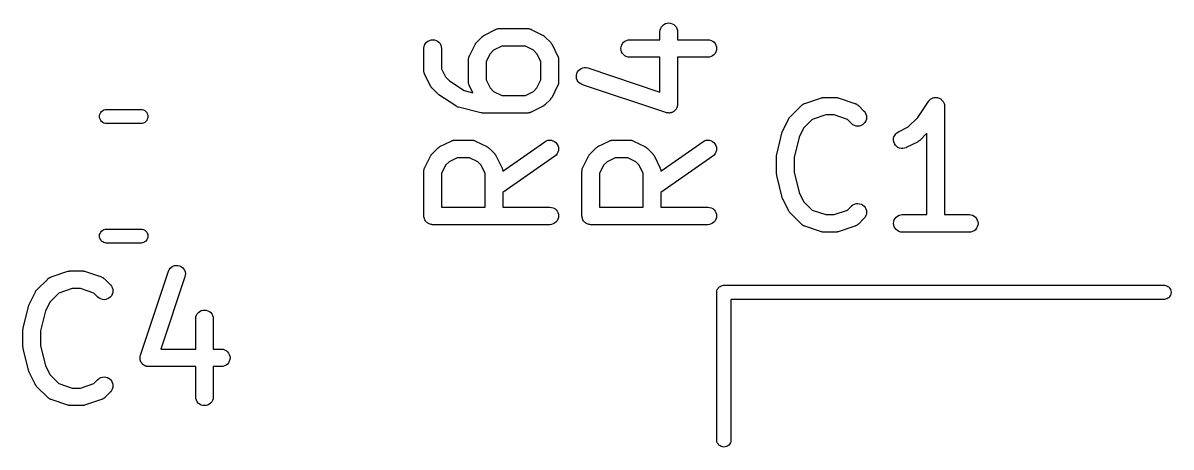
# Model space of a CAD drawing. Extents: x 116.8 to 159.2, y -137.5 to -92.6.
# Drawn here: x 116.75 to 126.56, y -118.71 to -115.09 of the extents above; entities that cross this region are included whole.
import ezdxf

# ---------------------------------------------------------------- set-up
doc = ezdxf.new("R2010")
doc.units = 0
doc.layers.add('BLACK', color=7, linetype='CONTINUOUS')

msp = doc.modelspace()

# ---------------------------------------------------------------- linework, layer by layer
at = {"layer": 'BLACK', "linetype": 'CONTINUOUS'}
for p, q in [((120.793, -115.146), (120.795, -115.145)), ((120.795, -115.145), (120.8, -115.143)), ((120.8, -115.143), (120.805, -115.142)), ((120.805, -115.142), (120.807, -115.141)), ((120.807, -115.141), (120.809, -115.141)), ((120.809, -115.141), (120.814, -115.14)), ((120.814, -115.14), (120.819, -115.139)), ((120.819, -115.139), (120.822, -115.139)), ((120.822, -115.139), (120.824, -115.139)), ((120.824, -115.139), (121.062, -115.139)), ((121.062, -115.139), (121.063, -115.139)), ((121.063, -115.139), (121.065, -115.14)), ((121.065, -115.14), (121.067, -115.139)), ((121.067, -115.139), (121.072, -115.14)), ((121.072, -115.14), (121.077, -115.141)), ((121.077, -115.141), (121.08, -115.142)), ((121.08, -115.142), (121.082, -115.142)), ((121.082, -115.142), (121.087, -115.144)), ((121.087, -115.144), (121.091, -115.145)), ((121.091, -115.145), (121.093, -115.146)), ((122.196, -115.151), (122.2, -115.137)), ((122.2, -115.137), (122.207, -115.124)), ((122.207, -115.124), (122.217, -115.113)), ((122.217, -115.113), (122.228, -115.104)), ((122.228, -115.104), (122.241, -115.097)), ((122.241, -115.097), (122.255, -115.093)), ((122.255, -115.093), (122.27, -115.092)), ((122.27, -115.092), (122.284, -115.093)), ((122.284, -115.093), (122.298, -115.098)), ((122.298, -115.098), (122.311, -115.104)), ((122.311, -115.104), (122.322, -115.114)), ((122.322, -115.114), (122.332, -115.125)), ((122.332, -115.125), (122.338, -115.138)), ((122.338, -115.138), (122.343, -115.152)), ((120.211, -115.247), (120.224, -115.24)), ((120.224, -115.24), (120.238, -115.236)), ((120.238, -115.236), (120.253, -115.235)), ((120.253, -115.235), (120.267, -115.236)), ((120.267, -115.236), (120.281, -115.24)), ((120.281, -115.24), (120.294, -115.247)), ((120.628, -115.256), (120.676, -115.209)), ((120.676, -115.208), (120.68, -115.206)), ((120.676, -115.209), (120.676, -115.208)), ((120.68, -115.206), (120.683, -115.203)), ((120.683, -115.203), (120.685, -115.201)), ((120.685, -115.201), (120.688, -115.199)), ((120.688, -115.199), (120.691, -115.197)), ((120.691, -115.197), (120.695, -115.195)), ((120.695, -115.195), (120.79, -115.147)), ((120.79, -115.147), (120.791, -115.147)), ((120.791, -115.147), (120.793, -115.146)), ((121.093, -115.146), (121.095, -115.147)), ((121.095, -115.147), (121.191, -115.195)), ((121.191, -115.195), (121.192, -115.195)), ((121.192, -115.195), (121.195, -115.198)), ((121.195, -115.198), (121.199, -115.2)), ((121.199, -115.2), (121.201, -115.202)), ((121.201, -115.202), (121.204, -115.203)), ((121.204, -115.203), (121.207, -115.206)), ((121.207, -115.206), (121.21, -115.209)), ((121.21, -115.209), (121.258, -115.256)), ((121.894, -115.247), (121.907, -115.24)), ((121.907, -115.24), (121.921, -115.236)), ((121.921, -115.236), (121.936, -115.235)), ((121.936, -115.235), (122.194, -115.235)), ((122.194, -115.166), (122.196, -115.151)), ((122.194, -115.167), (122.194, -115.166)), ((122.194, -115.235), (122.194, -115.167)), ((122.343, -115.152), (122.344, -115.167)), ((122.344, -115.167), (122.344, -115.235)), ((122.344, -115.235), (122.602, -115.235)), ((122.602, -115.235), (122.603, -115.235)), ((122.603, -115.235), (122.618, -115.236)), ((122.618, -115.236), (122.632, -115.241)), ((122.632, -115.241), (122.645, -115.248)), ((120.177, -115.308), (120.179, -115.294)), ((120.177, -115.31), (120.177, -115.308)), ((120.177, -115.5), (120.177, -115.31)), ((120.179, -115.294), (120.183, -115.28)), ((120.183, -115.28), (120.19, -115.267)), ((120.19, -115.267), (120.2, -115.256)), ((120.2, -115.256), (120.211, -115.247)), ((120.294, -115.247), (120.306, -115.257)), ((120.306, -115.257), (120.315, -115.268)), ((120.315, -115.268), (120.322, -115.281)), ((120.322, -115.281), (120.326, -115.295)), ((120.326, -115.295), (120.327, -115.31)), ((120.327, -115.31), (120.327, -115.482)), ((120.566, -115.371), (120.614, -115.276)), ((120.614, -115.275), (120.617, -115.272)), ((120.614, -115.276), (120.614, -115.275)), ((120.617, -115.272), (120.619, -115.268)), ((120.619, -115.268), (120.621, -115.265)), ((120.621, -115.265), (120.622, -115.263)), ((120.622, -115.263), (120.625, -115.26)), ((120.625, -115.26), (120.628, -115.256)), ((120.773, -115.324), (120.743, -115.354)), ((120.842, -115.289), (120.773, -115.324)), ((121.044, -115.289), (120.842, -115.289)), ((121.113, -115.324), (121.044, -115.289)), ((121.143, -115.354), (121.113, -115.324)), ((121.258, -115.256), (121.259, -115.257)), ((121.259, -115.257), (121.261, -115.261)), ((121.261, -115.261), (121.264, -115.264)), ((121.264, -115.264), (121.266, -115.266)), ((121.266, -115.266), (121.268, -115.269)), ((121.268, -115.269), (121.27, -115.272)), ((121.27, -115.272), (121.272, -115.276)), ((121.272, -115.276), (121.319, -115.371)), ((121.861, -115.309), (121.862, -115.294)), ((121.862, -115.324), (121.861, -115.309)), ((121.862, -115.294), (121.867, -115.28)), ((121.866, -115.338), (121.862, -115.324)), ((121.873, -115.351), (121.866, -115.338)), ((121.867, -115.28), (121.874, -115.268)), ((121.874, -115.268), (121.883, -115.256)), ((121.883, -115.256), (121.894, -115.247)), ((122.645, -115.248), (122.656, -115.257)), ((122.656, -115.257), (122.665, -115.268)), ((122.665, -115.268), (122.672, -115.281)), ((122.672, -115.339), (122.665, -115.351)), ((122.672, -115.281), (122.676, -115.295)), ((122.676, -115.325), (122.672, -115.339)), ((122.676, -115.295), (122.677, -115.31)), ((122.677, -115.31), (122.676, -115.325)), ((120.558, -115.404), (120.559, -115.402)), ((120.558, -115.405), (120.558, -115.404)), ((120.558, -115.595), (120.558, -115.405)), ((120.559, -115.394), (120.56, -115.389)), ((120.559, -115.399), (120.559, -115.394)), ((120.559, -115.402), (120.559, -115.399)), ((120.56, -115.389), (120.561, -115.387)), ((120.561, -115.385), (120.563, -115.38)), ((120.561, -115.387), (120.561, -115.385)), ((120.563, -115.38), (120.564, -115.375)), ((120.564, -115.375), (120.565, -115.373)), ((120.565, -115.373), (120.566, -115.371)), ((120.743, -115.354), (120.708, -115.422)), ((120.708, -115.422), (120.708, -115.578)), ((121.177, -115.422), (121.143, -115.354)), ((121.177, -115.578), (121.177, -115.422)), ((121.319, -115.371), (121.32, -115.372)), ((121.32, -115.372), (121.321, -115.374)), ((121.321, -115.374), (121.322, -115.376)), ((121.322, -115.376), (121.323, -115.381)), ((121.323, -115.381), (121.325, -115.386)), ((121.325, -115.386), (121.325, -115.388)), ((121.325, -115.388), (121.326, -115.39)), ((121.326, -115.39), (121.326, -115.395)), ((121.326, -115.395), (121.327, -115.4)), ((121.327, -115.4), (121.327, -115.403)), ((121.327, -115.403), (121.327, -115.405)), ((121.327, -115.405), (121.327, -115.595)), ((121.882, -115.362), (121.873, -115.351)), ((121.893, -115.371), (121.882, -115.362)), ((121.906, -115.378), (121.893, -115.371)), ((121.92, -115.383), (121.906, -115.378)), ((121.935, -115.385), (121.92, -115.383)), ((121.936, -115.385), (121.935, -115.385)), ((122.194, -115.385), (121.936, -115.385)), ((122.194, -115.682), (122.194, -115.385)), ((122.602, -115.385), (122.344, -115.385)), ((122.344, -115.385), (122.344, -115.786)), ((122.617, -115.383), (122.602, -115.385)), ((122.631, -115.379), (122.617, -115.383)), ((122.644, -115.372), (122.631, -115.379)), ((122.655, -115.363), (122.644, -115.372)), ((122.665, -115.351), (122.655, -115.363)), ((120.178, -115.502), (120.177, -115.5)), ((120.178, -115.504), (120.178, -115.502)), ((120.178, -115.509), (120.178, -115.504)), ((120.179, -115.515), (120.178, -115.509)), ((120.179, -115.517), (120.179, -115.515)), ((120.18, -115.519), (120.179, -115.517)), ((120.182, -115.524), (120.18, -115.519)), ((120.183, -115.529), (120.182, -115.524)), ((120.184, -115.531), (120.183, -115.529)), ((120.185, -115.533), (120.184, -115.531)), ((120.185, -115.534), (120.185, -115.533)), ((120.233, -115.629), (120.185, -115.534)), ((120.327, -115.482), (120.362, -115.551)), ((121.48, -115.538), (121.484, -115.523)), ((121.48, -115.552), (121.48, -115.538)), ((121.484, -115.523), (121.49, -115.51)), ((121.49, -115.51), (121.498, -115.498)), ((121.498, -115.498), (121.509, -115.488)), ((121.509, -115.488), (121.521, -115.48)), ((121.521, -115.48), (121.535, -115.475)), ((121.535, -115.475), (121.55, -115.473)), ((121.55, -115.473), (121.564, -115.473)), ((121.564, -115.473), (121.578, -115.476)), ((121.578, -115.476), (122.194, -115.682)), ((120.235, -115.632), (120.233, -115.629)), ((120.237, -115.636), (120.235, -115.632)), ((120.239, -115.639), (120.237, -115.636)), ((120.362, -115.551), (120.395, -115.585)), ((120.395, -115.585), (120.521, -115.668)), ((120.559, -115.597), (120.558, -115.595)), ((120.558, -115.6), (120.559, -115.597)), ((120.559, -115.605), (120.558, -115.6)), ((120.56, -115.61), (120.559, -115.605)), ((120.56, -115.612), (120.56, -115.61)), ((120.561, -115.614), (120.56, -115.612)), ((120.563, -115.619), (120.561, -115.614)), ((120.564, -115.624), (120.563, -115.619)), ((120.565, -115.626), (120.564, -115.624)), ((120.566, -115.628), (120.565, -115.626)), ((120.566, -115.629), (120.566, -115.628)), ((120.595, -115.687), (120.566, -115.629)), ((120.708, -115.578), (120.743, -115.646)), ((121.143, -115.646), (121.177, -115.578)), ((121.319, -115.629), (121.272, -115.724)), ((121.32, -115.627), (121.319, -115.629)), ((121.321, -115.625), (121.32, -115.627)), ((121.323, -115.62), (121.321, -115.625)), ((121.325, -115.615), (121.323, -115.62)), ((121.326, -115.611), (121.325, -115.613)), ((121.325, -115.613), (121.325, -115.615)), ((121.327, -115.601), (121.326, -115.606)), ((121.326, -115.606), (121.326, -115.611)), ((121.327, -115.595), (121.327, -115.596)), ((121.327, -115.596), (121.327, -115.598)), ((121.327, -115.598), (121.327, -115.601)), ((121.482, -115.567), (121.48, -115.552)), ((121.487, -115.58), (121.482, -115.567)), ((121.495, -115.593), (121.487, -115.58)), ((121.505, -115.604), (121.495, -115.593)), ((121.517, -115.612), (121.505, -115.604)), ((121.53, -115.618), (121.517, -115.612)), ((121.531, -115.619), (121.53, -115.618)), ((122.245, -115.857), (121.531, -115.619)), ((120.241, -115.641), (120.239, -115.639)), ((120.244, -115.644), (120.241, -115.641)), ((120.246, -115.648), (120.244, -115.644)), ((120.247, -115.648), (120.246, -115.648)), ((120.295, -115.696), (120.247, -115.648)), ((120.3, -115.7), (120.295, -115.696)), ((120.305, -115.705), (120.3, -115.7)), ((120.306, -115.705), (120.305, -115.705)), ((120.449, -115.8), (120.306, -115.705)), ((120.306, -115.705), (120.306, -115.705)), ((120.306, -115.705), (120.306, -115.705)), ((120.306, -115.705), (120.306, -115.705)), ((120.521, -115.668), (120.595, -115.687)), ((120.743, -115.646), (120.773, -115.676)), ((120.773, -115.676), (120.842, -115.711)), ((120.842, -115.711), (121.044, -115.711)), ((121.044, -115.711), (121.113, -115.676)), ((121.113, -115.676), (121.143, -115.646)), ((121.267, -115.732), (121.265, -115.735)), ((121.269, -115.728), (121.267, -115.732)), ((121.271, -115.725), (121.269, -115.728)), ((121.272, -115.724), (121.271, -115.725)), ((123.431, -115.779), (123.574, -115.731)), ((123.574, -115.731), (123.575, -115.731)), ((123.575, -115.731), (123.579, -115.73)), ((123.579, -115.73), (123.583, -115.729)), ((123.583, -115.729), (123.586, -115.729)), ((123.586, -115.729), (123.589, -115.728)), ((123.589, -115.728), (123.593, -115.728)), ((123.593, -115.728), (123.598, -115.727)), ((123.598, -115.727), (123.693, -115.727)), ((123.693, -115.727), (123.694, -115.727)), ((123.694, -115.727), (123.698, -115.728)), ((123.698, -115.728), (123.702, -115.728)), ((123.702, -115.728), (123.705, -115.729)), ((123.705, -115.729), (123.708, -115.729)), ((123.708, -115.729), (123.712, -115.73)), ((123.712, -115.73), (123.717, -115.731)), ((123.717, -115.731), (123.859, -115.779)), ((124.516, -115.736), (124.522, -115.733)), ((124.522, -115.733), (124.529, -115.731)), ((124.522, -115.733), (124.522, -115.733)), ((124.522, -115.733), (124.522, -115.733)), ((124.529, -115.731), (124.536, -115.729)), ((124.536, -115.729), (124.543, -115.728)), ((124.536, -115.729), (124.536, -115.729)), ((124.536, -115.729), (124.536, -115.729)), ((124.543, -115.728), (124.551, -115.727)), ((124.551, -115.727), (124.551, -115.727)), ((124.551, -115.727), (124.558, -115.728)), ((124.551, -115.727), (124.551, -115.727)), ((124.558, -115.728), (124.565, -115.729)), ((124.565, -115.729), (124.565, -115.729)), ((124.565, -115.729), (124.565, -115.729)), ((124.565, -115.729), (124.572, -115.731)), ((124.572, -115.731), (124.579, -115.733)), ((124.579, -115.733), (124.579, -115.733)), ((124.579, -115.733), (124.579, -115.733)), ((124.579, -115.733), (124.585, -115.736)), ((117.443, -115.834), (117.454, -115.831)), ((117.454, -115.831), (117.463, -115.83)), ((117.463, -115.83), (117.762, -115.83)), ((117.762, -115.83), (117.771, -115.831)), ((117.771, -115.831), (117.782, -115.834)), ((120.453, -115.803), (120.449, -115.8)), ((120.458, -115.805), (120.453, -115.803)), ((120.46, -115.806), (120.458, -115.805)), ((120.462, -115.807), (120.46, -115.806)), ((120.467, -115.809), (120.462, -115.807)), ((120.471, -115.811), (120.467, -115.809)), ((120.472, -115.811), (120.471, -115.811)), ((120.663, -115.858), (120.472, -115.811)), ((121.191, -115.805), (121.095, -115.853)), ((121.194, -115.803), (121.191, -115.805)), ((121.198, -115.801), (121.194, -115.803)), ((121.2, -115.799), (121.198, -115.801)), ((121.203, -115.797), (121.2, -115.799)), ((121.206, -115.794), (121.203, -115.797)), ((121.209, -115.792), (121.206, -115.794)), ((121.21, -115.791), (121.209, -115.792)), ((121.258, -115.744), (121.21, -115.791)), ((121.26, -115.74), (121.258, -115.744)), ((121.263, -115.737), (121.26, -115.74)), ((121.265, -115.735), (121.263, -115.737)), ((122.328, -115.832), (122.325, -115.835)), ((122.331, -115.828), (122.328, -115.832)), ((122.332, -115.826), (122.331, -115.828)), ((122.334, -115.823), (122.332, -115.826)), ((122.336, -115.819), (122.334, -115.823)), ((122.338, -115.815), (122.336, -115.819)), ((122.339, -115.813), (122.338, -115.815)), ((122.34, -115.81), (122.339, -115.813)), ((122.341, -115.806), (122.34, -115.81)), ((122.342, -115.801), (122.341, -115.806)), ((122.343, -115.798), (122.342, -115.801)), ((122.344, -115.791), (122.343, -115.796)), ((122.343, -115.796), (122.343, -115.798)), ((122.344, -115.786), (122.344, -115.787)), ((122.344, -115.787), (122.344, -115.791)), ((123.306, -115.892), (123.402, -115.797)), ((123.402, -115.796), (123.404, -115.795)), ((123.402, -115.797), (123.402, -115.796)), ((123.404, -115.795), (123.406, -115.793)), ((123.406, -115.793), (123.41, -115.79)), ((123.41, -115.79), (123.414, -115.787)), ((123.414, -115.787), (123.416, -115.786)), ((123.416, -115.786), (123.418, -115.785)), ((123.418, -115.785), (123.422, -115.783)), ((123.422, -115.783), (123.427, -115.78)), ((123.427, -115.78), (123.429, -115.78)), ((123.429, -115.78), (123.431, -115.779)), ((123.859, -115.779), (123.86, -115.779)), ((123.86, -115.779), (123.862, -115.78)), ((123.862, -115.78), (123.865, -115.781)), ((123.865, -115.781), (123.869, -115.783)), ((123.869, -115.783), (123.874, -115.785)), ((123.874, -115.785), (123.875, -115.787)), ((123.875, -115.787), (123.877, -115.788)), ((123.877, -115.788), (123.881, -115.791)), ((123.881, -115.791), (123.886, -115.794)), ((123.886, -115.794), (123.887, -115.796)), ((123.887, -115.796), (123.889, -115.797)), ((123.889, -115.797), (123.936, -115.845)), ((124.396, -115.897), (124.488, -115.761)), ((124.488, -115.76), (124.493, -115.754)), ((124.488, -115.761), (124.488, -115.76)), ((124.488, -115.76), (124.488, -115.76)), ((124.488, -115.76), (124.488, -115.76)), ((124.488, -115.76), (124.488, -115.76)), ((124.493, -115.754), (124.498, -115.749)), ((124.498, -115.749), (124.503, -115.744)), ((124.498, -115.749), (124.498, -115.749)), ((124.498, -115.749), (124.498, -115.749)), ((124.503, -115.744), (124.509, -115.74)), ((124.509, -115.74), (124.516, -115.736)), ((124.509, -115.74), (124.509, -115.74)), ((124.509, -115.74), (124.509, -115.74)), ((124.585, -115.736), (124.592, -115.74)), ((124.592, -115.74), (124.592, -115.74)), ((124.592, -115.74), (124.592, -115.74)), ((124.592, -115.74), (124.597, -115.745)), ((124.597, -115.745), (124.603, -115.75)), ((124.603, -115.75), (124.603, -115.75)), ((124.603, -115.75), (124.603, -115.75)), ((124.603, -115.75), (124.608, -115.755)), ((124.608, -115.755), (124.612, -115.761)), ((124.612, -115.761), (124.612, -115.761)), ((124.612, -115.761), (124.613, -115.761)), ((124.613, -115.761), (124.616, -115.767)), ((124.616, -115.767), (124.619, -115.774)), ((124.619, -115.774), (124.619, -115.774)), ((124.619, -115.774), (124.619, -115.774)), ((124.619, -115.774), (124.621, -115.78)), ((124.621, -115.78), (124.624, -115.788)), ((124.624, -115.788), (124.624, -115.788)), ((124.624, -115.788), (124.624, -115.788)), ((124.624, -115.788), (124.624, -115.795)), ((124.624, -115.795), (124.625, -115.802)), ((124.625, -115.802), (124.625, -116.727)), ((117.406, -115.89), (117.407, -115.878)), ((117.407, -115.902), (117.406, -115.89)), ((117.407, -115.878), (117.411, -115.867)), ((117.411, -115.913), (117.407, -115.902)), ((117.411, -115.867), (117.416, -115.857)), ((117.416, -115.923), (117.411, -115.913)), ((117.416, -115.857), (117.424, -115.847)), ((117.424, -115.933), (117.416, -115.923)), ((117.424, -115.847), (117.433, -115.84)), ((117.433, -115.84), (117.443, -115.834)), ((117.782, -115.834), (117.792, -115.84)), ((117.792, -115.84), (117.801, -115.847)), ((117.801, -115.847), (117.809, -115.857)), ((117.809, -115.923), (117.801, -115.933)), ((117.809, -115.857), (117.814, -115.867)), ((117.814, -115.913), (117.809, -115.923)), ((117.814, -115.867), (117.818, -115.878)), ((117.818, -115.902), (117.814, -115.913)), ((117.818, -115.878), (117.819, -115.89)), ((117.819, -115.89), (117.818, -115.902)), ((120.664, -115.859), (120.663, -115.858)), ((120.665, -115.859), (120.664, -115.859)), ((120.671, -115.86), (120.665, -115.859)), ((120.677, -115.861), (120.671, -115.86)), ((120.679, -115.861), (120.677, -115.861)), ((120.68, -115.861), (120.679, -115.861)), ((120.681, -115.861), (120.68, -115.861)), ((121.062, -115.861), (120.681, -115.861)), ((121.064, -115.86), (121.062, -115.861)), ((121.066, -115.861), (121.064, -115.86)), ((121.071, -115.86), (121.066, -115.861)), ((121.076, -115.859), (121.071, -115.86)), ((121.079, -115.859), (121.076, -115.859)), ((121.081, -115.858), (121.079, -115.859)), ((121.086, -115.857), (121.081, -115.858)), ((121.09, -115.855), (121.086, -115.857)), ((121.092, -115.854), (121.09, -115.855)), ((121.095, -115.853), (121.092, -115.854)), ((121.095, -115.853), (121.095, -115.853)), ((122.25, -115.858), (122.245, -115.857)), ((122.254, -115.859), (122.25, -115.858)), ((122.257, -115.859), (122.254, -115.859)), ((122.26, -115.86), (122.257, -115.859)), ((122.264, -115.86), (122.26, -115.86)), ((122.269, -115.861), (122.264, -115.86)), ((122.271, -115.86), (122.269, -115.861)), ((122.274, -115.861), (122.271, -115.86)), ((122.279, -115.86), (122.274, -115.861)), ((122.283, -115.859), (122.279, -115.86)), ((122.286, -115.859), (122.283, -115.859)), ((122.289, -115.858), (122.286, -115.859)), ((122.293, -115.857), (122.289, -115.858)), ((122.297, -115.855), (122.293, -115.857)), ((122.3, -115.854), (122.297, -115.855)), ((122.302, -115.853), (122.3, -115.854)), ((122.306, -115.851), (122.302, -115.853)), ((122.31, -115.848), (122.306, -115.851)), ((122.312, -115.847), (122.31, -115.848)), ((122.315, -115.845), (122.312, -115.847)), ((122.318, -115.842), (122.315, -115.845)), ((122.322, -115.839), (122.318, -115.842)), ((122.323, -115.837), (122.322, -115.839)), ((122.325, -115.835), (122.323, -115.837)), ((123.245, -116.007), (123.292, -115.912)), ((123.292, -115.912), (123.293, -115.911)), ((123.293, -115.911), (123.295, -115.907)), ((123.295, -115.907), (123.297, -115.904)), ((123.297, -115.904), (123.299, -115.901)), ((123.299, -115.901), (123.301, -115.898)), ((123.301, -115.898), (123.304, -115.895)), ((123.304, -115.895), (123.306, -115.892)), ((123.495, -115.916), (123.421, -115.99)), ((123.61, -115.877), (123.495, -115.916)), ((123.681, -115.877), (123.61, -115.877)), ((123.795, -115.916), (123.681, -115.877)), ((123.83, -115.951), (123.795, -115.916)), ((123.936, -115.845), (123.937, -115.845)), ((123.937, -115.845), (123.946, -115.857)), ((123.952, -115.927), (123.945, -115.94)), ((123.946, -115.857), (123.953, -115.87)), ((123.957, -115.913), (123.952, -115.927)), ((123.953, -115.87), (123.957, -115.884)), ((123.957, -115.884), (123.958, -115.898)), ((123.958, -115.898), (123.957, -115.913)), ((124.315, -115.979), (124.396, -115.897)), ((117.433, -115.94), (117.424, -115.933)), ((117.443, -115.946), (117.433, -115.94)), ((117.454, -115.949), (117.443, -115.946)), ((117.463, -115.95), (117.454, -115.949)), ((117.762, -115.95), (117.463, -115.95)), ((117.771, -115.949), (117.762, -115.95)), ((117.782, -115.946), (117.771, -115.949)), ((117.792, -115.94), (117.782, -115.946)), ((117.801, -115.933), (117.792, -115.94)), ((123.192, -116.213), (123.239, -116.022)), ((123.239, -116.022), (123.239, -116.021)), ((123.239, -116.021), (123.24, -116.021)), ((123.24, -116.021), (123.242, -116.014)), ((123.24, -116.021), (123.24, -116.021)), ((123.242, -116.014), (123.245, -116.008)), ((123.245, -116.008), (123.245, -116.007)), ((123.245, -116.007), (123.245, -116.007)), ((123.421, -115.99), (123.383, -116.067)), ((123.842, -115.96), (123.83, -115.951)), ((123.855, -115.967), (123.842, -115.96)), ((123.869, -115.971), (123.855, -115.967)), ((123.883, -115.973), (123.869, -115.971)), ((123.898, -115.971), (123.883, -115.973)), ((123.912, -115.967), (123.898, -115.971)), ((123.925, -115.96), (123.912, -115.967)), ((123.936, -115.951), (123.925, -115.96)), ((123.945, -115.94), (123.936, -115.951)), ((124.218, -116.029), (124.231, -116.021)), ((124.231, -116.021), (124.315, -115.979)), ((120.314, -116.147), (120.409, -116.1)), ((120.409, -116.1), (120.41, -116.099)), ((120.41, -116.099), (120.412, -116.098)), ((120.412, -116.098), (120.414, -116.097)), ((120.414, -116.097), (120.419, -116.096)), ((120.419, -116.096), (120.424, -116.094)), ((120.424, -116.094), (120.426, -116.094)), ((120.426, -116.094), (120.428, -116.093)), ((120.428, -116.093), (120.433, -116.093)), ((120.433, -116.093), (120.438, -116.092)), ((120.438, -116.092), (120.441, -116.092)), ((120.441, -116.092), (120.443, -116.092)), ((120.443, -116.092), (120.586, -116.092)), ((120.586, -116.092), (120.587, -116.092)), ((120.587, -116.092), (120.589, -116.092)), ((120.589, -116.092), (120.591, -116.092)), ((120.591, -116.092), (120.596, -116.093)), ((120.596, -116.093), (120.601, -116.093)), ((120.601, -116.093), (120.603, -116.094)), ((120.603, -116.094), (120.606, -116.094)), ((120.606, -116.094), (120.61, -116.096)), ((120.61, -116.096), (120.615, -116.098)), ((120.615, -116.098), (120.617, -116.099)), ((120.617, -116.099), (120.619, -116.1)), ((120.619, -116.1), (120.714, -116.147)), ((120.851, -116.356), (121.209, -116.105)), ((121.209, -116.105), (121.21, -116.105)), ((121.21, -116.105), (121.223, -116.098)), ((121.223, -116.098), (121.237, -116.093)), ((121.237, -116.093), (121.252, -116.092)), ((121.252, -116.092), (121.266, -116.093)), ((121.266, -116.093), (121.28, -116.097)), ((121.28, -116.097), (121.293, -116.104)), ((121.293, -116.104), (121.305, -116.113)), ((121.305, -116.113), (121.314, -116.124)), ((121.314, -116.124), (121.321, -116.137)), ((121.664, -116.147), (121.759, -116.1)), ((121.759, -116.1), (121.76, -116.099)), ((121.76, -116.099), (121.762, -116.098)), ((121.762, -116.098), (121.764, -116.097)), ((121.764, -116.097), (121.769, -116.096)), ((121.769, -116.096), (121.774, -116.094)), ((121.774, -116.094), (121.776, -116.094)), ((121.776, -116.094), (121.778, -116.093)), ((121.778, -116.093), (121.783, -116.093)), ((121.783, -116.093), (121.788, -116.092)), ((121.788, -116.092), (121.791, -116.092)), ((121.791, -116.092), (121.793, -116.092)), ((121.793, -116.092), (121.936, -116.092)), ((121.936, -116.092), (121.937, -116.092)), ((121.937, -116.092), (121.939, -116.092)), ((121.939, -116.092), (121.941, -116.092)), ((121.941, -116.092), (121.946, -116.093)), ((121.946, -116.093), (121.951, -116.093)), ((121.951, -116.093), (121.953, -116.094)), ((121.953, -116.094), (121.956, -116.094)), ((121.956, -116.094), (121.96, -116.096)), ((121.96, -116.096), (121.965, -116.098)), ((121.965, -116.098), (121.967, -116.099)), ((121.967, -116.099), (121.969, -116.1)), ((121.969, -116.1), (122.064, -116.147)), ((122.201, -116.356), (122.559, -116.105)), ((122.559, -116.105), (122.56, -116.105)), ((122.56, -116.105), (122.573, -116.098)), ((122.573, -116.098), (122.587, -116.093)), ((122.587, -116.093), (122.602, -116.092)), ((122.602, -116.092), (122.616, -116.093)), ((122.616, -116.093), (122.63, -116.097)), ((122.63, -116.097), (122.643, -116.104)), ((122.643, -116.104), (122.655, -116.113)), ((122.655, -116.113), (122.664, -116.124)), ((122.664, -116.124), (122.671, -116.137)), ((123.383, -116.067), (123.339, -116.24)), ((124.189, -116.093), (124.19, -116.078)), ((124.192, -116.107), (124.189, -116.093)), ((124.19, -116.078), (124.193, -116.064)), ((124.197, -116.121), (124.192, -116.107)), ((124.193, -116.064), (124.199, -116.051)), ((124.205, -116.134), (124.197, -116.121)), ((124.199, -116.051), (124.208, -116.039)), ((124.208, -116.039), (124.218, -116.029)), ((124.393, -116.108), (124.298, -116.155)), ((124.397, -116.105), (124.393, -116.108)), ((124.4, -116.103), (124.397, -116.105)), ((124.403, -116.101), (124.4, -116.103)), ((124.405, -116.1), (124.403, -116.101)), ((124.409, -116.097), (124.405, -116.1)), ((124.412, -116.094), (124.409, -116.097)), ((124.413, -116.094), (124.412, -116.094)), ((124.475, -116.031), (124.413, -116.094)), ((124.475, -116.727), (124.475, -116.031)), ((120.233, -116.227), (120.236, -116.224)), ((120.236, -116.224), (120.238, -116.22)), ((120.238, -116.22), (120.24, -116.218)), ((120.24, -116.218), (120.241, -116.215)), ((120.241, -116.215), (120.244, -116.212)), ((120.244, -116.212), (120.247, -116.209)), ((120.247, -116.209), (120.295, -116.161)), ((120.295, -116.161), (120.299, -116.158)), ((120.295, -116.161), (120.295, -116.161)), ((120.299, -116.158), (120.302, -116.155)), ((120.302, -116.155), (120.304, -116.153)), ((120.304, -116.153), (120.307, -116.151)), ((120.307, -116.151), (120.311, -116.149)), ((120.311, -116.149), (120.314, -116.147)), ((120.714, -116.147), (120.715, -116.148)), ((120.715, -116.148), (120.719, -116.15)), ((120.719, -116.15), (120.723, -116.152)), ((120.723, -116.152), (120.725, -116.154)), ((120.725, -116.154), (120.728, -116.156)), ((120.728, -116.156), (120.731, -116.159)), ((120.731, -116.159), (120.734, -116.161)), ((120.734, -116.161), (120.782, -116.209)), ((120.782, -116.209), (120.782, -116.21)), ((120.782, -116.21), (120.785, -116.213)), ((120.785, -116.213), (120.788, -116.216)), ((120.788, -116.216), (120.79, -116.219)), ((120.79, -116.219), (120.791, -116.221)), ((120.791, -116.221), (120.793, -116.225)), ((121.307, -116.219), (121.295, -116.228)), ((121.316, -116.207), (121.307, -116.219)), ((121.322, -116.194), (121.316, -116.207)), ((121.321, -116.137), (121.326, -116.151)), ((121.326, -116.18), (121.322, -116.194)), ((121.326, -116.151), (121.327, -116.165)), ((121.327, -116.165), (121.326, -116.18)), ((121.583, -116.227), (121.586, -116.224)), ((121.586, -116.224), (121.588, -116.22)), ((121.588, -116.22), (121.59, -116.218)), ((121.59, -116.218), (121.591, -116.215)), ((121.591, -116.215), (121.594, -116.212)), ((121.594, -116.212), (121.597, -116.209)), ((121.597, -116.209), (121.645, -116.161)), ((121.645, -116.161), (121.649, -116.158)), ((121.645, -116.161), (121.645, -116.161)), ((121.649, -116.158), (121.652, -116.155)), ((121.652, -116.155), (121.654, -116.153)), ((121.654, -116.153), (121.657, -116.151)), ((121.657, -116.151), (121.661, -116.149)), ((121.661, -116.149), (121.664, -116.147)), ((122.064, -116.147), (122.065, -116.148)), ((122.065, -116.148), (122.069, -116.15)), ((122.069, -116.15), (122.073, -116.152)), ((122.073, -116.152), (122.075, -116.154)), ((122.075, -116.154), (122.078, -116.156)), ((122.078, -116.156), (122.081, -116.159)), ((122.081, -116.159), (122.084, -116.161)), ((122.084, -116.161), (122.132, -116.209)), ((122.132, -116.209), (122.132, -116.21)), ((122.132, -116.21), (122.135, -116.213)), ((122.135, -116.213), (122.138, -116.216)), ((122.138, -116.216), (122.14, -116.219)), ((122.14, -116.219), (122.141, -116.221)), ((122.141, -116.221), (122.143, -116.225)), ((122.657, -116.219), (122.645, -116.228)), ((122.666, -116.207), (122.657, -116.219)), ((122.672, -116.194), (122.666, -116.207)), ((122.671, -116.137), (122.676, -116.151)), ((122.676, -116.18), (122.672, -116.194)), ((122.676, -116.151), (122.677, -116.165)), ((122.677, -116.165), (122.676, -116.18)), ((123.189, -116.227), (123.19, -116.221)), ((123.19, -116.221), (123.191, -116.215)), ((123.191, -116.214), (123.192, -116.213)), ((123.191, -116.215), (123.191, -116.214)), ((124.215, -116.144), (124.205, -116.134)), ((124.227, -116.153), (124.215, -116.144)), ((124.24, -116.159), (124.227, -116.153)), ((124.254, -116.162), (124.24, -116.159)), ((124.269, -116.163), (124.254, -116.162)), ((124.283, -116.161), (124.269, -116.163)), ((124.297, -116.156), (124.283, -116.161)), ((124.298, -116.155), (124.297, -116.156)), ((120.185, -116.324), (120.233, -116.228)), ((120.233, -116.228), (120.233, -116.227)), ((120.362, -116.306), (120.327, -116.375)), ((120.392, -116.276), (120.362, -116.306)), ((120.461, -116.242), (120.392, -116.276)), ((120.568, -116.242), (120.461, -116.242)), ((120.637, -116.276), (120.568, -116.242)), ((120.667, -116.306), (120.637, -116.276)), ((120.701, -116.375), (120.667, -116.306)), ((120.793, -116.225), (120.796, -116.228)), ((120.796, -116.228), (120.843, -116.324)), ((121.295, -116.228), (120.851, -116.539)), ((121.535, -116.324), (121.583, -116.228)), ((121.583, -116.228), (121.583, -116.227)), ((121.712, -116.306), (121.677, -116.375)), ((121.742, -116.276), (121.712, -116.306)), ((121.811, -116.242), (121.742, -116.276)), ((121.918, -116.242), (121.811, -116.242)), ((121.987, -116.276), (121.918, -116.242)), ((122.017, -116.306), (121.987, -116.276)), ((122.051, -116.375), (122.017, -116.306)), ((122.143, -116.225), (122.146, -116.228)), ((122.146, -116.228), (122.193, -116.324)), ((122.645, -116.228), (122.201, -116.539)), ((123.189, -116.229), (123.189, -116.227)), ((123.189, -116.23), (123.189, -116.229)), ((123.189, -116.231), (123.189, -116.23)), ((123.189, -116.374), (123.189, -116.231)), ((123.339, -116.24), (123.339, -116.365)), ((120.177, -116.356), (120.178, -116.354)), ((120.177, -116.357), (120.177, -116.356)), ((120.177, -116.738), (120.177, -116.357)), ((120.178, -116.347), (120.179, -116.342)), ((120.178, -116.352), (120.178, -116.347)), ((120.178, -116.354), (120.178, -116.352)), ((120.179, -116.342), (120.18, -116.339)), ((120.18, -116.337), (120.182, -116.332)), ((120.18, -116.339), (120.18, -116.337)), ((120.182, -116.332), (120.183, -116.328)), ((120.183, -116.328), (120.185, -116.326)), ((120.185, -116.326), (120.185, -116.324)), ((120.327, -116.375), (120.327, -116.663)), ((120.701, -116.663), (120.701, -116.375)), ((120.843, -116.324), (120.844, -116.325)), ((120.844, -116.325), (120.844, -116.327)), ((120.844, -116.327), (120.846, -116.329)), ((120.846, -116.329), (120.847, -116.333)), ((120.847, -116.333), (120.849, -116.338)), ((120.849, -116.338), (120.849, -116.34)), ((120.849, -116.34), (120.85, -116.343)), ((120.85, -116.343), (120.85, -116.348)), ((120.85, -116.348), (120.851, -116.353)), ((120.851, -116.353), (120.851, -116.355)), ((120.851, -116.355), (120.851, -116.356)), ((121.527, -116.356), (121.528, -116.354)), ((121.527, -116.357), (121.527, -116.356)), ((121.527, -116.738), (121.527, -116.357)), ((121.528, -116.347), (121.529, -116.342)), ((121.528, -116.352), (121.528, -116.347)), ((121.528, -116.354), (121.528, -116.352)), ((121.529, -116.342), (121.53, -116.339)), ((121.53, -116.337), (121.532, -116.332)), ((121.53, -116.339), (121.53, -116.337)), ((121.532, -116.332), (121.533, -116.328)), ((121.533, -116.328), (121.535, -116.326)), ((121.535, -116.326), (121.535, -116.324)), ((121.677, -116.375), (121.677, -116.663)), ((122.051, -116.663), (122.051, -116.375)), ((122.193, -116.324), (122.194, -116.325)), ((122.194, -116.325), (122.194, -116.327)), ((122.194, -116.327), (122.196, -116.329)), ((122.196, -116.329), (122.197, -116.333)), ((122.197, -116.333), (122.199, -116.338)), ((122.199, -116.338), (122.199, -116.34)), ((122.199, -116.34), (122.2, -116.343)), ((122.2, -116.343), (122.2, -116.348)), ((122.2, -116.348), (122.201, -116.353)), ((122.201, -116.353), (122.201, -116.355)), ((122.201, -116.355), (122.201, -116.356)), ((123.189, -116.375), (123.189, -116.374)), ((123.189, -116.376), (123.189, -116.375)), ((123.19, -116.382), (123.189, -116.376)), ((123.191, -116.388), (123.19, -116.382)), ((123.191, -116.39), (123.191, -116.388)), ((123.191, -116.391), (123.191, -116.39)), ((123.192, -116.392), (123.191, -116.391)), ((123.239, -116.582), (123.192, -116.392)), ((123.339, -116.365), (123.383, -116.538)), ((120.851, -116.539), (120.851, -116.663)), ((122.201, -116.539), (122.201, -116.663)), ((123.239, -116.583), (123.239, -116.582)), ((123.242, -116.59), (123.239, -116.583)), ((123.239, -116.583), (123.239, -116.583)), ((123.244, -116.596), (123.242, -116.59)), ((123.244, -116.597), (123.244, -116.596)), ((123.245, -116.598), (123.244, -116.597)), ((123.244, -116.597), (123.244, -116.597)), ((123.292, -116.693), (123.245, -116.598)), ((123.383, -116.538), (123.421, -116.615)), ((123.421, -116.615), (123.495, -116.689)), ((120.327, -116.663), (120.701, -116.663)), ((120.851, -116.663), (121.252, -116.663)), ((121.252, -116.663), (121.253, -116.663)), ((121.253, -116.663), (121.268, -116.665)), ((121.268, -116.665), (121.282, -116.669)), ((121.282, -116.669), (121.295, -116.676)), ((121.295, -116.676), (121.306, -116.686)), ((121.306, -116.686), (121.315, -116.697)), ((121.315, -116.697), (121.322, -116.71)), ((121.322, -116.71), (121.326, -116.724)), ((121.677, -116.663), (122.051, -116.663)), ((122.201, -116.663), (122.602, -116.663)), ((122.602, -116.663), (122.603, -116.663)), ((122.603, -116.663), (122.618, -116.665)), ((122.618, -116.665), (122.632, -116.669)), ((122.632, -116.669), (122.645, -116.676)), ((122.645, -116.676), (122.656, -116.686)), ((122.656, -116.686), (122.665, -116.697)), ((122.665, -116.697), (122.672, -116.71)), ((122.672, -116.71), (122.676, -116.724)), ((123.295, -116.697), (123.292, -116.693)), ((123.297, -116.7), (123.295, -116.697)), ((123.299, -116.703), (123.297, -116.7)), ((123.3, -116.705), (123.299, -116.703)), ((123.303, -116.709), (123.3, -116.705)), ((123.306, -116.712), (123.303, -116.709)), ((123.306, -116.713), (123.306, -116.712)), ((123.402, -116.808), (123.306, -116.713)), ((123.495, -116.689), (123.61, -116.727)), ((123.681, -116.727), (123.795, -116.689)), ((123.795, -116.689), (123.83, -116.654)), ((123.83, -116.654), (123.831, -116.653)), ((123.831, -116.653), (123.842, -116.644)), ((123.842, -116.644), (123.855, -116.638)), ((123.855, -116.638), (123.87, -116.633)), ((123.87, -116.633), (123.884, -116.632)), ((123.884, -116.632), (123.899, -116.634)), ((123.899, -116.634), (123.913, -116.638)), ((123.913, -116.638), (123.925, -116.645)), ((123.925, -116.645), (123.937, -116.654)), ((123.937, -116.654), (123.946, -116.666)), ((123.946, -116.666), (123.953, -116.679)), ((123.953, -116.679), (123.957, -116.693)), ((123.957, -116.693), (123.958, -116.707)), ((123.958, -116.707), (123.957, -116.722)), ((120.178, -116.745), (120.177, -116.738)), ((120.179, -116.752), (120.178, -116.745)), ((120.179, -116.753), (120.179, -116.752)), ((120.179, -116.752), (120.179, -116.752)), ((120.181, -116.759), (120.179, -116.753)), ((120.183, -116.766), (120.181, -116.759)), ((120.183, -116.767), (120.183, -116.766)), ((120.183, -116.766), (120.183, -116.766)), ((120.186, -116.773), (120.183, -116.767)), ((120.19, -116.779), (120.186, -116.773)), ((120.19, -116.78), (120.19, -116.779)), ((120.19, -116.779), (120.19, -116.779)), ((120.194, -116.785), (120.19, -116.78)), ((120.199, -116.791), (120.194, -116.785)), ((120.205, -116.795), (120.199, -116.791)), ((120.199, -116.791), (120.199, -116.791)), ((120.199, -116.791), (120.199, -116.791)), ((120.21, -116.8), (120.205, -116.795)), ((120.217, -116.804), (120.21, -116.8)), ((120.21, -116.8), (120.21, -116.8)), ((120.21, -116.8), (120.21, -116.8)), ((120.223, -116.807), (120.217, -116.804)), ((120.23, -116.809), (120.223, -116.807)), ((120.223, -116.807), (120.223, -116.807)), ((120.223, -116.807), (120.223, -116.807)), ((120.237, -116.811), (120.23, -116.809)), ((120.237, -116.812), (120.237, -116.811)), ((120.237, -116.811), (120.237, -116.811)), ((120.244, -116.812), (120.237, -116.812)), ((120.251, -116.813), (120.244, -116.812)), ((120.252, -116.813), (120.251, -116.813)), ((121.252, -116.813), (120.252, -116.813)), ((120.252, -116.813), (120.252, -116.813)), ((120.252, -116.813), (120.252, -116.813)), ((120.252, -116.813), (120.252, -116.813)), ((121.267, -116.812), (121.252, -116.813)), ((121.281, -116.807), (121.267, -116.812)), ((121.294, -116.801), (121.281, -116.807)), ((121.305, -116.791), (121.294, -116.801)), ((121.315, -116.78), (121.305, -116.791)), ((121.322, -116.767), (121.315, -116.78)), ((121.326, -116.753), (121.322, -116.767)), ((121.326, -116.724), (121.327, -116.739)), ((121.327, -116.739), (121.326, -116.753)), ((121.528, -116.745), (121.527, -116.738)), ((121.529, -116.752), (121.528, -116.745)), ((121.529, -116.753), (121.529, -116.752)), ((121.529, -116.752), (121.529, -116.752)), ((121.531, -116.759), (121.529, -116.753)), ((121.533, -116.766), (121.531, -116.759)), ((121.533, -116.767), (121.533, -116.766)), ((121.533, -116.766), (121.533, -116.766)), ((121.536, -116.773), (121.533, -116.767)), ((121.54, -116.779), (121.536, -116.773)), ((121.54, -116.78), (121.54, -116.779)), ((121.54, -116.779), (121.54, -116.779)), ((121.544, -116.785), (121.54, -116.78)), ((121.549, -116.791), (121.544, -116.785)), ((121.555, -116.795), (121.549, -116.791)), ((121.549, -116.791), (121.549, -116.791)), ((121.549, -116.791), (121.549, -116.791)), ((121.56, -116.8), (121.555, -116.795)), ((121.567, -116.804), (121.56, -116.8)), ((121.56, -116.8), (121.56, -116.8)), ((121.56, -116.8), (121.56, -116.8)), ((121.573, -116.807), (121.567, -116.804)), ((121.58, -116.809), (121.573, -116.807)), ((121.573, -116.807), (121.573, -116.807)), ((121.573, -116.807), (121.573, -116.807)), ((121.587, -116.811), (121.58, -116.809)), ((121.587, -116.812), (121.587, -116.811)), ((121.587, -116.811), (121.587, -116.811)), ((121.594, -116.812), (121.587, -116.812)), ((121.601, -116.813), (121.594, -116.812)), ((121.602, -116.813), (121.601, -116.813)), ((122.602, -116.813), (121.602, -116.813)), ((121.602, -116.813), (121.602, -116.813)), ((121.602, -116.813), (121.602, -116.813)), ((121.602, -116.813), (121.602, -116.813)), ((122.617, -116.812), (122.602, -116.813)), ((122.631, -116.807), (122.617, -116.812)), ((122.644, -116.801), (122.631, -116.807)), ((122.655, -116.791), (122.644, -116.801)), ((122.665, -116.78), (122.655, -116.791)), ((122.672, -116.767), (122.665, -116.78)), ((122.676, -116.753), (122.672, -116.767)), ((122.676, -116.724), (122.677, -116.739)), ((122.677, -116.739), (122.676, -116.753)), ((123.403, -116.809), (123.402, -116.808)), ((123.405, -116.811), (123.403, -116.809)), ((123.409, -116.814), (123.405, -116.811)), ((123.61, -116.727), (123.681, -116.727)), ((123.885, -116.812), (123.881, -116.814)), ((123.886, -116.81), (123.885, -116.812)), ((123.888, -116.809), (123.886, -116.81)), ((123.889, -116.808), (123.888, -116.809)), ((123.936, -116.76), (123.889, -116.808)), ((123.946, -116.749), (123.936, -116.76)), ((123.953, -116.736), (123.946, -116.749)), ((123.957, -116.722), (123.953, -116.736)), ((124.189, -116.802), (124.191, -116.787)), ((124.191, -116.816), (124.189, -116.802)), ((124.191, -116.787), (124.195, -116.773)), ((124.195, -116.773), (124.202, -116.76)), ((124.202, -116.76), (124.211, -116.749)), ((124.211, -116.749), (124.223, -116.74)), ((124.223, -116.74), (124.236, -116.733)), ((124.236, -116.733), (124.25, -116.729)), ((124.25, -116.729), (124.264, -116.727)), ((124.264, -116.727), (124.475, -116.727)), ((124.625, -116.727), (124.836, -116.727)), ((124.836, -116.727), (124.837, -116.727)), ((124.837, -116.727), (124.851, -116.729)), ((124.851, -116.729), (124.865, -116.733)), ((124.865, -116.733), (124.878, -116.74)), ((124.878, -116.74), (124.889, -116.75)), ((124.889, -116.75), (124.898, -116.761)), ((124.898, -116.761), (124.905, -116.774)), ((124.905, -116.774), (124.909, -116.788)), ((124.909, -116.788), (124.911, -116.803)), ((124.911, -116.803), (124.909, -116.817)), ((117.406, -116.91), (117.407, -116.898)), ((117.407, -116.922), (117.406, -116.91)), ((117.407, -116.898), (117.411, -116.887)), ((117.411, -116.887), (117.416, -116.877)), ((117.416, -116.877), (117.424, -116.867)), ((117.424, -116.867), (117.433, -116.86)), ((117.433, -116.86), (117.443, -116.854)), ((117.443, -116.854), (117.454, -116.851)), ((117.454, -116.851), (117.463, -116.85)), ((117.463, -116.85), (117.762, -116.85)), ((117.762, -116.85), (117.771, -116.851)), ((117.771, -116.851), (117.782, -116.854)), ((117.782, -116.854), (117.792, -116.86)), ((117.792, -116.86), (117.801, -116.867)), ((117.801, -116.867), (117.809, -116.877)), ((117.809, -116.877), (117.814, -116.887)), ((117.814, -116.887), (117.818, -116.898)), ((117.818, -116.898), (117.819, -116.91)), ((117.819, -116.91), (117.818, -116.922)), ((123.413, -116.817), (123.409, -116.814)), ((123.415, -116.818), (123.413, -116.817)), ((123.417, -116.819), (123.415, -116.818)), ((123.421, -116.822), (123.417, -116.819)), ((123.426, -116.824), (123.421, -116.822)), ((123.428, -116.825), (123.426, -116.824)), ((123.43, -116.826), (123.428, -116.825)), ((123.431, -116.826), (123.43, -116.826)), ((123.574, -116.874), (123.431, -116.826)), ((123.578, -116.874), (123.574, -116.874)), ((123.582, -116.876), (123.578, -116.874)), ((123.585, -116.876), (123.582, -116.876)), ((123.588, -116.877), (123.585, -116.876)), ((123.592, -116.877), (123.588, -116.877)), ((123.597, -116.877), (123.592, -116.877)), ((123.598, -116.877), (123.597, -116.877)), ((123.693, -116.877), (123.598, -116.877)), ((123.697, -116.877), (123.693, -116.877)), ((123.701, -116.877), (123.697, -116.877)), ((123.704, -116.876), (123.701, -116.877)), ((123.707, -116.876), (123.704, -116.876)), ((123.711, -116.875), (123.707, -116.876)), ((123.716, -116.874), (123.711, -116.875)), ((123.717, -116.874), (123.716, -116.874)), ((123.859, -116.826), (123.717, -116.874)), ((123.861, -116.825), (123.859, -116.826)), ((123.864, -116.824), (123.861, -116.825)), ((123.868, -116.822), (123.864, -116.824)), ((123.873, -116.82), (123.868, -116.822)), ((123.875, -116.819), (123.873, -116.82)), ((123.877, -116.818), (123.875, -116.819)), ((123.881, -116.814), (123.877, -116.818)), ((124.195, -116.83), (124.191, -116.816)), ((124.202, -116.843), (124.195, -116.83)), ((124.211, -116.855), (124.202, -116.843)), ((124.222, -116.864), (124.211, -116.855)), ((124.235, -116.871), (124.222, -116.864)), ((124.249, -116.876), (124.235, -116.871)), ((124.263, -116.877), (124.249, -116.876)), ((124.264, -116.877), (124.263, -116.877)), ((124.836, -116.877), (124.264, -116.877)), ((124.85, -116.876), (124.836, -116.877)), ((124.864, -116.872), (124.85, -116.876)), ((124.877, -116.865), (124.864, -116.872)), ((124.889, -116.856), (124.877, -116.865)), ((124.898, -116.844), (124.889, -116.856)), ((124.905, -116.831), (124.898, -116.844)), ((124.909, -116.817), (124.905, -116.831)), ((117.411, -116.933), (117.407, -116.922)), ((117.416, -116.943), (117.411, -116.933)), ((117.424, -116.953), (117.416, -116.943)), ((117.433, -116.96), (117.424, -116.953)), ((117.443, -116.966), (117.433, -116.96)), ((117.454, -116.969), (117.443, -116.966)), ((117.463, -116.97), (117.454, -116.969)), ((117.762, -116.97), (117.463, -116.97)), ((117.771, -116.969), (117.762, -116.97)), ((117.782, -116.966), (117.771, -116.969)), ((117.792, -116.96), (117.782, -116.966)), ((117.801, -116.953), (117.792, -116.96)), ((117.809, -116.943), (117.801, -116.953)), ((117.814, -116.933), (117.809, -116.943)), ((117.818, -116.922), (117.814, -116.933)), ((117.994, -117.21), (118, -117.197)), ((118, -117.197), (118.009, -117.185)), ((118.009, -117.185), (118.02, -117.175)), ((118.02, -117.175), (118.032, -117.167)), ((118.032, -117.167), (118.046, -117.162)), ((118.046, -117.162), (118.06, -117.16)), ((118.06, -117.16), (118.075, -117.16)), ((118.075, -117.16), (118.089, -117.164)), ((118.089, -117.164), (118.102, -117.17)), ((118.102, -117.17), (118.114, -117.178)), ((118.114, -117.178), (118.124, -117.189)), ((118.124, -117.189), (118.132, -117.201)), ((118.132, -117.201), (118.137, -117.215)), ((116.869, -117.372), (116.964, -117.277)), ((116.964, -117.277), (116.965, -117.276)), ((116.965, -117.276), (116.967, -117.275)), ((116.967, -117.275), (116.968, -117.273)), ((116.968, -117.273), (116.972, -117.27)), ((116.972, -117.27), (116.976, -117.267)), ((116.976, -117.267), (116.978, -117.266)), ((116.978, -117.266), (116.98, -117.265)), ((116.98, -117.265), (116.985, -117.263)), ((116.985, -117.263), (116.989, -117.26)), ((116.989, -117.26), (116.992, -117.26)), ((116.992, -117.26), (116.994, -117.259)), ((116.994, -117.259), (117.136, -117.211)), ((117.136, -117.211), (117.137, -117.211)), ((117.137, -117.211), (117.142, -117.21)), ((117.142, -117.21), (117.146, -117.209)), ((117.146, -117.209), (117.149, -117.209)), ((117.149, -117.209), (117.152, -117.208)), ((117.152, -117.208), (117.156, -117.208)), ((117.156, -117.208), (117.16, -117.207)), ((117.16, -117.207), (117.255, -117.207)), ((117.255, -117.207), (117.256, -117.207)), ((117.256, -117.207), (117.261, -117.208)), ((117.261, -117.208), (117.265, -117.208)), ((117.265, -117.208), (117.268, -117.209)), ((117.268, -117.209), (117.271, -117.209)), ((117.271, -117.209), (117.275, -117.21)), ((117.275, -117.21), (117.279, -117.211)), ((117.279, -117.211), (117.422, -117.259)), ((117.422, -117.259), (117.423, -117.259)), ((117.423, -117.259), (117.425, -117.26)), ((117.425, -117.26), (117.427, -117.261)), ((117.427, -117.261), (117.432, -117.263)), ((117.432, -117.263), (117.436, -117.265)), ((117.436, -117.265), (117.438, -117.267)), ((117.438, -117.267), (117.44, -117.268)), ((117.44, -117.268), (117.444, -117.271)), ((117.444, -117.271), (117.448, -117.274)), ((117.448, -117.274), (117.45, -117.276)), ((117.45, -117.276), (117.451, -117.277)), ((117.451, -117.277), (117.499, -117.325)), ((117.756, -117.925), (117.994, -117.211)), ((118.136, -117.258), (117.931, -117.874)), ((117.994, -117.211), (117.994, -117.21)), ((118.139, -117.244), (118.136, -117.258)), ((118.137, -117.215), (118.14, -117.23)), ((118.14, -117.23), (118.139, -117.244)), ((116.807, -117.487), (116.855, -117.392)), ((116.855, -117.391), (116.858, -117.387)), ((116.855, -117.392), (116.855, -117.391)), ((116.858, -117.387), (116.86, -117.384)), ((116.86, -117.384), (116.862, -117.381)), ((116.862, -117.381), (116.863, -117.378)), ((116.863, -117.378), (116.866, -117.375)), ((116.866, -117.375), (116.869, -117.372)), ((117.058, -117.396), (116.984, -117.47)), ((117.172, -117.357), (117.058, -117.396)), ((117.243, -117.357), (117.172, -117.357)), ((117.358, -117.396), (117.243, -117.357)), ((117.393, -117.431), (117.358, -117.396)), ((117.499, -117.325), (117.5, -117.325)), ((117.5, -117.325), (117.509, -117.337)), ((117.509, -117.337), (117.515, -117.35)), ((117.515, -117.35), (117.52, -117.364)), ((117.519, -117.393), (117.515, -117.407)), ((117.521, -117.378), (117.519, -117.393)), ((117.52, -117.364), (117.521, -117.378)), ((122.68, -117.39), (122.681, -117.378)), ((122.68, -117.393), (122.68, -117.39)), ((122.68, -118.653), (122.68, -117.393)), ((122.681, -117.378), (122.684, -117.367)), ((122.684, -117.367), (122.69, -117.357)), ((122.69, -117.357), (122.697, -117.347)), ((122.697, -117.347), (122.707, -117.34)), ((122.707, -117.34), (122.717, -117.334)), ((122.717, -117.334), (122.728, -117.331)), ((122.728, -117.331), (122.737, -117.33)), ((122.737, -117.33), (122.74, -117.33)), ((122.74, -117.33), (122.743, -117.33)), ((122.743, -117.33), (126.503, -117.33)), ((126.503, -117.33), (126.512, -117.331)), ((126.512, -117.331), (126.523, -117.334)), ((126.523, -117.334), (126.533, -117.34)), ((126.533, -117.34), (126.543, -117.347)), ((126.543, -117.347), (126.55, -117.357)), ((126.55, -117.357), (126.556, -117.367)), ((126.556, -117.367), (126.559, -117.378)), ((126.559, -117.378), (126.56, -117.39)), ((126.56, -117.39), (126.559, -117.402)), ((116.802, -117.501), (116.805, -117.494)), ((116.805, -117.494), (116.807, -117.488)), ((116.807, -117.488), (116.807, -117.487)), ((116.807, -117.487), (116.807, -117.487)), ((116.984, -117.47), (116.945, -117.547)), ((117.404, -117.44), (117.393, -117.431)), ((117.417, -117.447), (117.404, -117.44)), ((117.431, -117.451), (117.417, -117.447)), ((117.446, -117.453), (117.431, -117.451)), ((117.46, -117.451), (117.446, -117.453)), ((117.474, -117.447), (117.46, -117.451)), ((117.487, -117.44), (117.474, -117.447)), ((117.498, -117.431), (117.487, -117.44)), ((117.508, -117.42), (117.498, -117.431)), ((117.515, -117.407), (117.508, -117.42)), ((126.503, -117.45), (122.8, -117.45)), ((122.8, -117.45), (122.8, -118.653)), ((126.512, -117.449), (126.503, -117.45)), ((126.523, -117.446), (126.512, -117.449)), ((126.533, -117.44), (126.523, -117.446)), ((126.543, -117.433), (126.533, -117.44)), ((126.55, -117.423), (126.543, -117.433)), ((126.556, -117.413), (126.55, -117.423)), ((126.559, -117.402), (126.556, -117.413)), ((116.754, -117.693), (116.802, -117.502)), ((116.802, -117.502), (116.802, -117.501)), ((116.802, -117.501), (116.802, -117.501)), ((116.802, -117.501), (116.802, -117.501)), ((116.945, -117.547), (116.902, -117.72)), ((118.23, -117.6), (118.234, -117.586)), ((118.234, -117.586), (118.241, -117.573)), ((118.241, -117.573), (118.251, -117.562)), ((118.251, -117.562), (118.262, -117.553)), ((118.262, -117.553), (118.275, -117.546)), ((118.275, -117.546), (118.289, -117.542)), ((118.289, -117.542), (118.303, -117.541)), ((118.303, -117.541), (118.318, -117.542)), ((118.318, -117.542), (118.332, -117.547)), ((118.332, -117.547), (118.345, -117.554)), ((118.345, -117.554), (118.356, -117.563)), ((118.356, -117.563), (118.365, -117.574)), ((118.365, -117.574), (118.372, -117.587)), ((118.372, -117.587), (118.377, -117.601)), ((116.753, -117.695), (116.754, -117.694)), ((116.753, -117.701), (116.753, -117.695)), ((116.754, -117.694), (116.754, -117.693)), ((118.228, -117.615), (118.23, -117.6)), ((118.228, -117.616), (118.228, -117.615)), ((118.228, -117.874), (118.228, -117.616)), ((118.377, -117.601), (118.378, -117.616)), ((118.378, -117.616), (118.378, -117.874)), ((116.752, -117.707), (116.753, -117.701)), ((116.752, -117.709), (116.752, -117.707)), ((116.752, -117.71), (116.752, -117.709)), ((116.752, -117.711), (116.752, -117.71)), ((116.752, -117.854), (116.752, -117.711)), ((116.902, -117.72), (116.902, -117.845)), ((116.752, -117.855), (116.752, -117.854)), ((116.752, -117.856), (116.752, -117.855)), ((116.753, -117.862), (116.752, -117.856)), ((116.753, -117.868), (116.753, -117.862)), ((116.754, -117.87), (116.753, -117.868)), ((116.754, -117.871), (116.754, -117.87)), ((116.754, -117.872), (116.754, -117.871)), ((116.802, -118.062), (116.754, -117.872)), ((116.902, -117.845), (116.945, -118.018)), ((117.931, -117.874), (118.228, -117.874)), ((118.378, -117.874), (118.446, -117.874)), ((118.446, -117.874), (118.447, -117.874)), ((118.447, -117.874), (118.461, -117.876)), ((118.461, -117.876), (118.475, -117.88)), ((118.475, -117.88), (118.488, -117.887)), ((118.488, -117.887), (118.499, -117.897)), ((117.752, -117.94), (117.753, -117.937)), ((117.752, -117.944), (117.752, -117.94)), ((117.752, -117.949), (117.752, -117.944)), ((117.752, -117.951), (117.752, -117.949)), ((117.752, -117.954), (117.752, -117.951)), ((117.753, -117.959), (117.752, -117.954)), ((117.753, -117.934), (117.755, -117.93)), ((117.753, -117.937), (117.753, -117.934)), ((117.753, -117.963), (117.753, -117.959)), ((117.754, -117.966), (117.753, -117.963)), ((117.754, -117.969), (117.754, -117.966)), ((117.756, -117.973), (117.754, -117.969)), ((117.755, -117.93), (117.756, -117.925)), ((117.757, -117.977), (117.756, -117.973)), ((117.759, -117.98), (117.757, -117.977)), ((117.76, -117.982), (117.759, -117.98)), ((117.762, -117.986), (117.76, -117.982)), ((117.764, -117.99), (117.762, -117.986)), ((117.766, -117.992), (117.764, -117.99)), ((118.499, -117.897), (118.509, -117.908)), ((118.515, -117.978), (118.508, -117.991)), ((118.509, -117.908), (118.515, -117.921)), ((118.515, -117.921), (118.52, -117.935)), ((118.519, -117.964), (118.515, -117.978)), ((118.521, -117.95), (118.519, -117.964)), ((118.52, -117.935), (118.521, -117.95)), ((116.802, -118.063), (116.802, -118.062)), ((116.804, -118.07), (116.802, -118.063)), ((116.802, -118.063), (116.802, -118.063)), ((116.807, -118.076), (116.804, -118.07)), ((116.807, -118.077), (116.807, -118.076)), ((116.807, -118.078), (116.807, -118.077)), ((116.807, -118.077), (116.807, -118.077)), ((116.855, -118.173), (116.807, -118.078)), ((116.945, -118.018), (116.984, -118.095)), ((117.767, -117.995), (117.766, -117.992)), ((117.77, -117.998), (117.767, -117.995)), ((117.773, -118.002), (117.77, -117.998)), ((117.775, -118.003), (117.773, -118.002)), ((117.777, -118.005), (117.775, -118.003)), ((117.781, -118.008), (117.777, -118.005)), ((117.784, -118.011), (117.781, -118.008)), ((117.787, -118.012), (117.784, -118.011)), ((117.789, -118.014), (117.787, -118.012)), ((117.793, -118.016), (117.789, -118.014)), ((117.797, -118.018), (117.793, -118.016)), ((117.8, -118.019), (117.797, -118.018)), ((117.803, -118.02), (117.8, -118.019)), ((117.807, -118.021), (117.803, -118.02)), ((117.811, -118.022), (117.807, -118.021)), ((117.814, -118.023), (117.811, -118.022)), ((117.817, -118.023), (117.814, -118.023)), ((117.821, -118.024), (117.817, -118.023)), ((117.826, -118.024), (117.821, -118.024)), ((117.827, -118.024), (117.826, -118.024)), ((118.228, -118.024), (117.827, -118.024)), ((118.228, -118.282), (118.228, -118.024)), ((118.446, -118.024), (118.378, -118.024)), ((118.378, -118.024), (118.378, -118.282)), ((118.46, -118.023), (118.446, -118.024)), ((118.474, -118.018), (118.46, -118.023)), ((118.487, -118.012), (118.474, -118.018)), ((118.499, -118.002), (118.487, -118.012)), ((118.508, -117.991), (118.499, -118.002)), ((116.857, -118.177), (116.855, -118.173)), ((116.859, -118.18), (116.857, -118.177)), ((116.861, -118.183), (116.859, -118.18)), ((116.863, -118.185), (116.861, -118.183)), ((116.866, -118.189), (116.863, -118.185)), ((116.984, -118.095), (117.058, -118.169)), ((117.058, -118.169), (117.172, -118.207)), ((117.243, -118.207), (117.358, -118.169)), ((117.358, -118.169), (117.393, -118.134)), ((117.393, -118.134), (117.394, -118.133)), ((117.394, -118.133), (117.405, -118.124)), ((117.405, -118.124), (117.418, -118.118)), ((117.418, -118.118), (117.432, -118.113)), ((117.432, -118.113), (117.447, -118.112)), ((117.447, -118.112), (117.461, -118.114)), ((117.461, -118.114), (117.475, -118.118)), ((117.475, -118.118), (117.488, -118.125)), ((117.488, -118.125), (117.499, -118.134)), ((117.499, -118.134), (117.508, -118.146)), ((117.508, -118.146), (117.515, -118.159)), ((117.515, -118.159), (117.519, -118.173)), ((117.519, -118.173), (117.521, -118.187)), ((116.868, -118.192), (116.866, -118.189)), ((116.869, -118.193), (116.868, -118.192)), ((116.964, -118.288), (116.869, -118.193)), ((117.172, -118.207), (117.243, -118.207)), ((117.499, -118.24), (117.451, -118.288)), ((117.508, -118.229), (117.499, -118.24)), ((117.515, -118.216), (117.508, -118.229)), ((117.519, -118.202), (117.515, -118.216)), ((117.521, -118.187), (117.519, -118.202)), ((118.229, -118.297), (118.228, -118.282)), ((118.378, -118.283), (118.376, -118.298)), ((118.378, -118.282), (118.378, -118.283)), ((116.966, -118.289), (116.964, -118.288)), ((116.967, -118.291), (116.966, -118.289)), ((116.972, -118.294), (116.967, -118.291)), ((116.976, -118.297), (116.972, -118.294)), ((116.977, -118.298), (116.976, -118.297)), ((116.979, -118.299), (116.977, -118.298)), ((116.984, -118.302), (116.979, -118.299)), ((116.988, -118.304), (116.984, -118.302)), ((116.991, -118.305), (116.988, -118.304)), ((116.993, -118.306), (116.991, -118.305)), ((116.994, -118.306), (116.993, -118.306)), ((117.136, -118.354), (116.994, -118.306)), ((117.141, -118.354), (117.136, -118.354)), ((117.145, -118.356), (117.141, -118.354)), ((117.148, -118.356), (117.145, -118.356)), ((117.151, -118.357), (117.148, -118.356)), ((117.155, -118.357), (117.151, -118.357)), ((117.159, -118.357), (117.155, -118.357)), ((117.16, -118.357), (117.159, -118.357)), ((117.255, -118.357), (117.16, -118.357)), ((117.26, -118.357), (117.255, -118.357)), ((117.264, -118.357), (117.26, -118.357)), ((117.267, -118.356), (117.264, -118.357)), ((117.27, -118.356), (117.267, -118.356)), ((117.274, -118.355), (117.27, -118.356)), ((117.278, -118.354), (117.274, -118.355)), ((117.279, -118.354), (117.278, -118.354)), ((117.422, -118.306), (117.279, -118.354)), ((117.424, -118.305), (117.422, -118.306)), ((117.426, -118.304), (117.424, -118.305)), ((117.431, -118.302), (117.426, -118.304)), ((117.435, -118.3), (117.431, -118.302)), ((117.437, -118.299), (117.435, -118.3)), ((117.439, -118.298), (117.437, -118.299)), ((117.443, -118.294), (117.439, -118.298)), ((117.447, -118.292), (117.443, -118.294)), ((117.449, -118.29), (117.447, -118.292)), ((117.451, -118.289), (117.449, -118.29)), ((117.451, -118.288), (117.451, -118.289)), ((118.234, -118.311), (118.229, -118.297)), ((118.241, -118.324), (118.234, -118.311)), ((118.25, -118.335), (118.241, -118.324)), ((118.261, -118.345), (118.25, -118.335)), ((118.274, -118.352), (118.261, -118.345)), ((118.288, -118.356), (118.274, -118.352)), ((118.302, -118.357), (118.288, -118.356)), ((118.317, -118.356), (118.302, -118.357)), ((118.331, -118.352), (118.317, -118.356)), ((118.344, -118.345), (118.331, -118.352)), ((118.355, -118.336), (118.344, -118.345)), ((118.365, -118.325), (118.355, -118.336)), ((118.372, -118.312), (118.365, -118.325)), ((118.376, -118.298), (118.372, -118.312)), ((122.681, -118.662), (122.68, -118.653)), ((122.684, -118.673), (122.681, -118.662)), ((122.69, -118.683), (122.684, -118.673)), ((122.796, -118.673), (122.79, -118.683)), ((122.799, -118.662), (122.796, -118.673)), ((122.8, -118.653), (122.799, -118.662)), ((122.697, -118.693), (122.69, -118.683)), ((122.707, -118.7), (122.697, -118.693)), ((122.717, -118.706), (122.707, -118.7)), ((122.728, -118.709), (122.717, -118.706)), ((122.74, -118.71), (122.728, -118.709)), ((122.752, -118.709), (122.74, -118.71)), ((122.763, -118.706), (122.752, -118.709)), ((122.773, -118.7), (122.763, -118.706)), ((122.783, -118.693), (122.773, -118.7)), ((122.79, -118.683), (122.783, -118.693))]:
    msp.add_line(p, q, dxfattribs=at)

doc.saveas('drawing.dxf')
